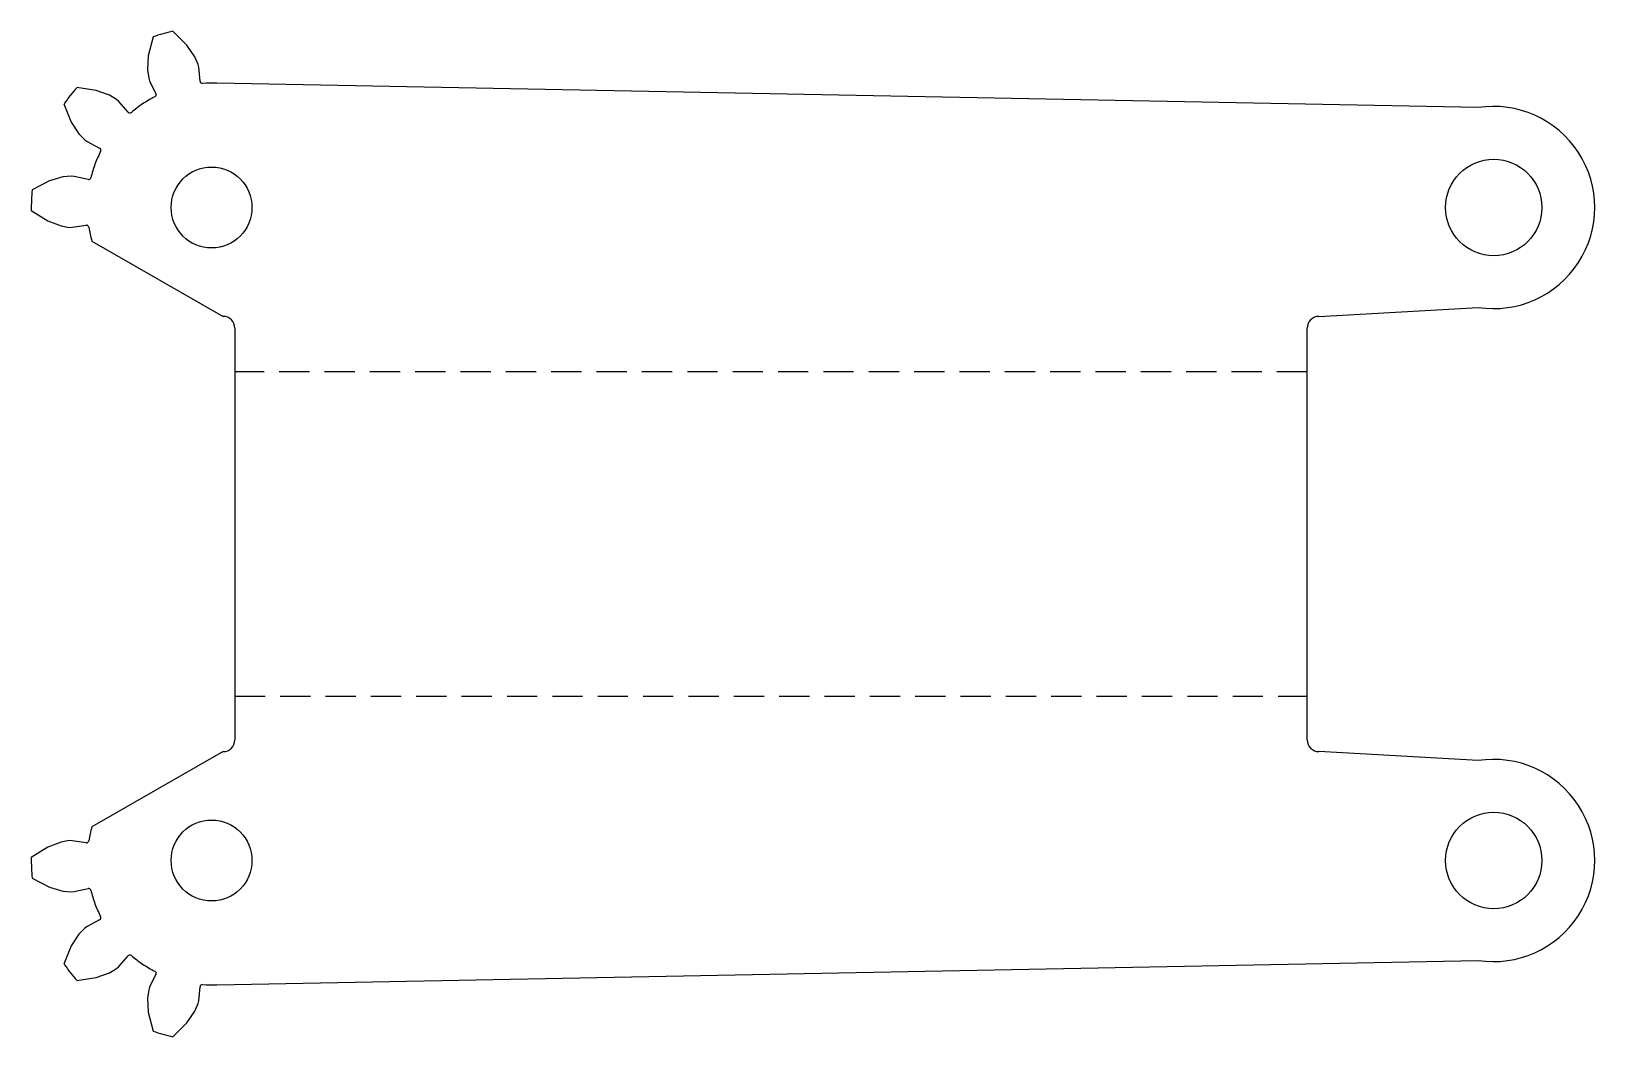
# Model space of a CAD drawing. Header units: millimetres. Extents: x -23 to 178, y -65 to 65.
import ezdxf

# ---------------------------------------------------------------- set-up
doc = ezdxf.new("R2010")
doc.units = ezdxf.units.MM
doc.linetypes.add('DASHED', pattern=[5.836919, 3.891279, -1.94564])
doc.layers.add('bendUp', color=5, linetype='DASHED')
doc.layers.add('outline', color=7, linetype='Continuous')

msp = doc.modelspace()

# ---------------------------------------------------------------- linework, layer by layer
at = {"layer": 'bendUp'}
for p, q in [((141, 20.87), (3, 20.87)), ((3, -20.87), (141, -20.87))]:
    msp.add_line(p, q, dxfattribs=at)
at = {"layer": 'outline'}
for p, q in [((-3.17, 62.89), (-4.97, 64.66)), ((-7.53, 63.94), (-8.15, 61.49)), ((-2.15, 61.39), (-3.17, 62.89)), ((-8.15, 61.49), (-8.24, 59.69)), ((-1.73, 60.4), (-2.15, 61.39)), ((-1.65, 60.04), (-1.73, 60.4)), ((-8.24, 59.69), (-8.08, 58.62)), ((-8.08, 58.62), (-7.97, 58.27)), ((-1.48, 58.22), (-1.65, 60.04)), ((-14.84, 57.03), (-17.34, 57.41)), ((-13.14, 56.42), (-14.84, 57.03)), ((-12.22, 55.87), (-13.14, 56.42)), ((-7.97, 58.27), (-7.16, 56.63)), ((163, 54.84), (0.66, 57.98)), ((-18.99, 55.32), (-18.05, 52.98)), ((-11.94, 55.63), (-12.22, 55.87)), ((-10.74, 54.25), (-11.94, 55.63)), ((-18.05, 52.98), (-17.07, 51.47)), ((-17.07, 51.47), (-16.31, 50.69)), ((-16.31, 50.69), (-16.02, 50.48)), ((-16.02, 50.48), (-14.4, 49.62)), ((-20.85, 45.44), (-23.09, 44.27)), ((-19.12, 45.94), (-20.85, 45.44)), ((-18.04, 46.04), (-19.12, 45.94)), ((-17.68, 46), (-18.04, 46.04)), ((-15.89, 45.6), (-17.68, 46)), ((-23.2, 41.62), (-21.06, 40.27)), ((-21.06, 40.27), (-19.37, 39.63)), ((-19.37, 39.63), (-18.31, 39.44)), ((-18.31, 39.44), (-17.95, 39.45)), ((-17.95, 39.45), (-16.14, 39.7)), ((-15.41, 37.68), (1.5, 27.99)), ((142.5, 27.99), (163, 29.15)), ((3, 26.49), (3, 23.99)), ((141, 23.99), (141, 26.49)), ((3, 23.99), (3, 17.75)), ((141, 17.75), (141, 23.99)), ((3, 17.75), (3, -17.75)), ((141, -17.75), (141, 17.75)), ((3, -17.75), (3, -23.99)), ((141, -23.99), (141, -17.75)), ((3, -23.99), (3, -26.49)), ((141, -26.49), (141, -23.99)), ((1.5, -27.99), (-15.41, -37.68)), ((163, -29.15), (142.5, -27.99)), ((-19.37, -39.63), (-21.06, -40.27)), ((-18.31, -39.44), (-19.37, -39.63)), ((-17.95, -39.45), (-18.31, -39.44)), ((-16.14, -39.7), (-17.95, -39.45)), ((-21.06, -40.27), (-23.2, -41.62)), ((-23.09, -44.27), (-20.85, -45.44)), ((-20.85, -45.44), (-19.12, -45.94)), ((-19.12, -45.94), (-18.04, -46.04)), ((-18.04, -46.04), (-17.68, -46)), ((-17.68, -46), (-15.89, -45.6)), ((-14.4, -49.62), (-16.02, -50.48)), ((-17.07, -51.47), (-18.05, -52.98)), ((-16.31, -50.69), (-17.07, -51.47)), ((-16.02, -50.48), (-16.31, -50.69)), ((-18.05, -52.98), (-18.99, -55.32)), ((-11.94, -55.63), (-10.74, -54.25)), ((-13.14, -56.42), (-12.22, -55.87)), ((-12.22, -55.87), (-11.94, -55.63)), ((0.66, -57.98), (163, -54.84)), ((-17.34, -57.41), (-14.84, -57.03)), ((-14.84, -57.03), (-13.14, -56.42)), ((-7.97, -58.27), (-8.08, -58.62)), ((-7.16, -56.63), (-7.97, -58.27)), ((-1.65, -60.04), (-1.48, -58.22)), ((-8.08, -58.62), (-8.24, -59.69)), ((-8.24, -59.69), (-8.15, -61.49)), ((-1.73, -60.4), (-1.65, -60.04)), ((-8.15, -61.49), (-7.53, -63.94)), ((-3.17, -62.89), (-2.15, -61.39)), ((-2.15, -61.39), (-1.73, -60.4)), ((-4.97, -64.66), (-3.17, -62.89))]:
    msp.add_line(p, q, dxfattribs=at)
for centre, radius in [((0, 41.99), 5.2), ((165, 41.99), 6.2), ((165, -41.99), 6.2), ((0, -41.99), 5.2)]:
    msp.add_circle(centre, radius, dxfattribs=at)
for centre, radius, start, end in [((0, 41.99), 23.2, 102.3706, 108.9294), ((0, 41.99), 23.2, 138.3706, 144.9294), ((-7.43, 56.5), 0.3, 297.1356, 26.081), ((-1.18, 58.25), 0.3, 185.219, 274.1644), ((0, 41.99), 16, 87.65, 94.1644), ((0, 41.99), 16, 123.65, 130.1644), ((0, 41.99), 16, 117.1356, 123.65), ((165, 41.99), 13, 261.1501, 98.8499), ((-10.51, 54.45), 0.3, 221.219, 310.1644), ((0, 41.99), 16, 153.1356, 159.65), ((-14.54, 49.36), 0.3, 333.1356, 62.081), ((0, 41.99), 16, 159.65, 166.1644), ((0, 41.99), 23.2, 174.3706, 180.9294), ((-15.83, 45.89), 0.3, 257.219, 346.1644), ((-16.09, 39.41), 0.3, 9.1356, 98.081), ((0, 41.99), 16, 189.1356, 195.65), ((1.5, 26.49), 1.5, 0, 90), ((142.5, 26.49), 1.5, 90, 180), ((1.5, -26.49), 1.5, 270, 0), ((142.5, -26.49), 1.5, 180, 270), ((165, -41.99), 13, 261.1501, 98.8499), ((0, -41.99), 16, 164.35, 170.8644), ((-16.09, -39.41), 0.3, 261.919, 350.8644), ((0, -41.99), 23.2, 179.0706, 185.6294), ((-15.83, -45.89), 0.3, 13.8356, 102.781), ((0, -41.99), 16, 193.8356, 200.35), ((0, -41.99), 16, 200.35, 206.8644), ((-14.54, -49.36), 0.3, 297.919, 26.8644), ((-10.51, -54.45), 0.3, 49.8356, 138.781), ((0, -41.99), 16, 229.8356, 236.35), ((0, -41.99), 23.2, 215.0706, 221.6294), ((0, -41.99), 16, 236.35, 242.8644), ((-7.43, -56.5), 0.3, 333.919, 62.8644), ((-1.18, -58.25), 0.3, 85.8356, 174.781), ((0, -41.99), 16, 265.8356, 272.35), ((0, -41.99), 23.2, 251.0706, 257.6294)]:
    msp.add_arc(centre, radius, start, end, dxfattribs=at)

doc.saveas('drawing.dxf')
